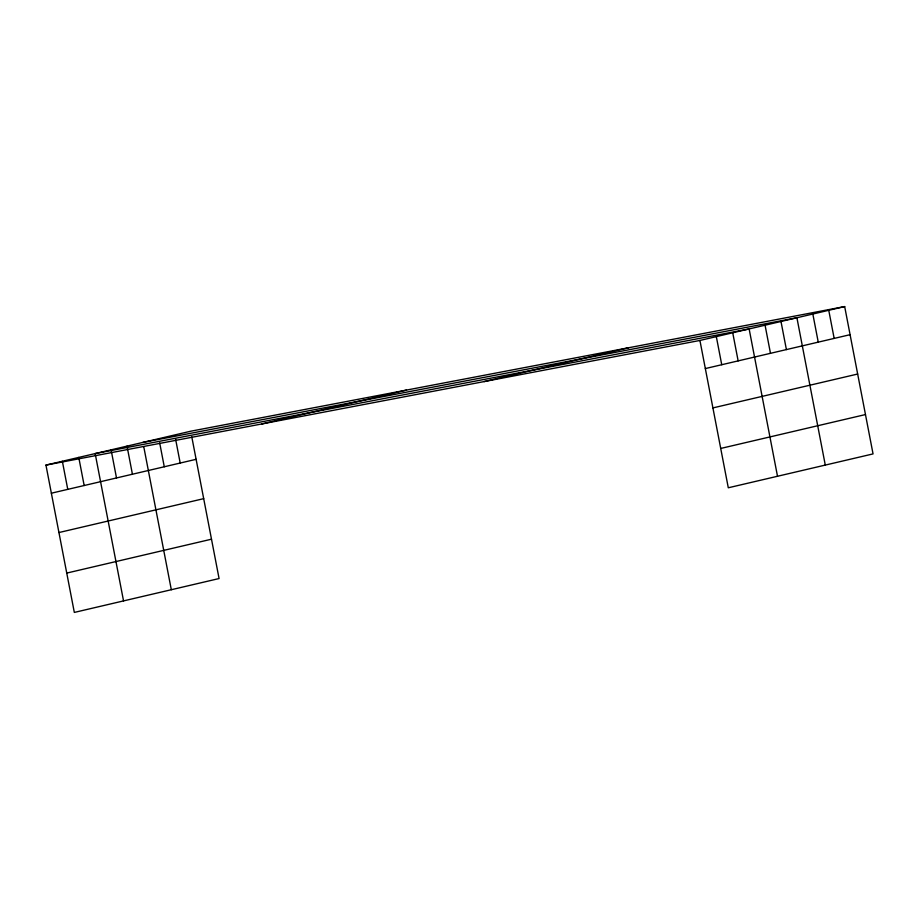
<?xml version="1.0" encoding="UTF-8"?>
<svg xmlns="http://www.w3.org/2000/svg" width="919" height="919" viewBox="0 0 919 919"><rect width="100%" height="100%" fill="white"/><g stroke="black" fill="none" stroke-linecap="round" stroke-linejoin="round"><path stroke-width="1.38" d="M191.784 436.835L219.078 578.545L74.324 612.422L45.95 465.094L190.704 431.218L844.676 306.578L873.05 453.906L728.296 487.782L699.922 340.455L844.676 306.578M261.766 423.969L406.52 390.081M484.106 381.592L628.872 347.704M51.361 493.204L196.115 459.316M705.332 368.565L850.086 334.688M58.942 532.538L203.696 498.661M712.914 407.91L857.668 374.033M66.742 573.077L211.496 539.2M720.714 448.449L865.468 414.561M142.939 442.395L796.911 317.756L825.285 465.083M45.95 465.094L699.922 340.455M828.754 310.3L834.165 338.41M812.833 314.034L818.243 342.132M780.989 321.489L786.4 349.588M765.067 325.211L770.478 353.321M777.508 476.272L749.134 328.945L95.162 453.572L123.537 600.9M732.73 332.781L738.141 360.88M716.326 336.618L721.737 364.728M175.598 439.156L180.193 463.05M159.676 442.878L164.271 466.772M143.743 446.611L171.313 589.722M127.017 446.117L132.428 474.227M111.096 449.851L116.506 477.949M78.758 457.409L84.169 485.519M62.354 461.258L67.765 489.356"/></g></svg>
